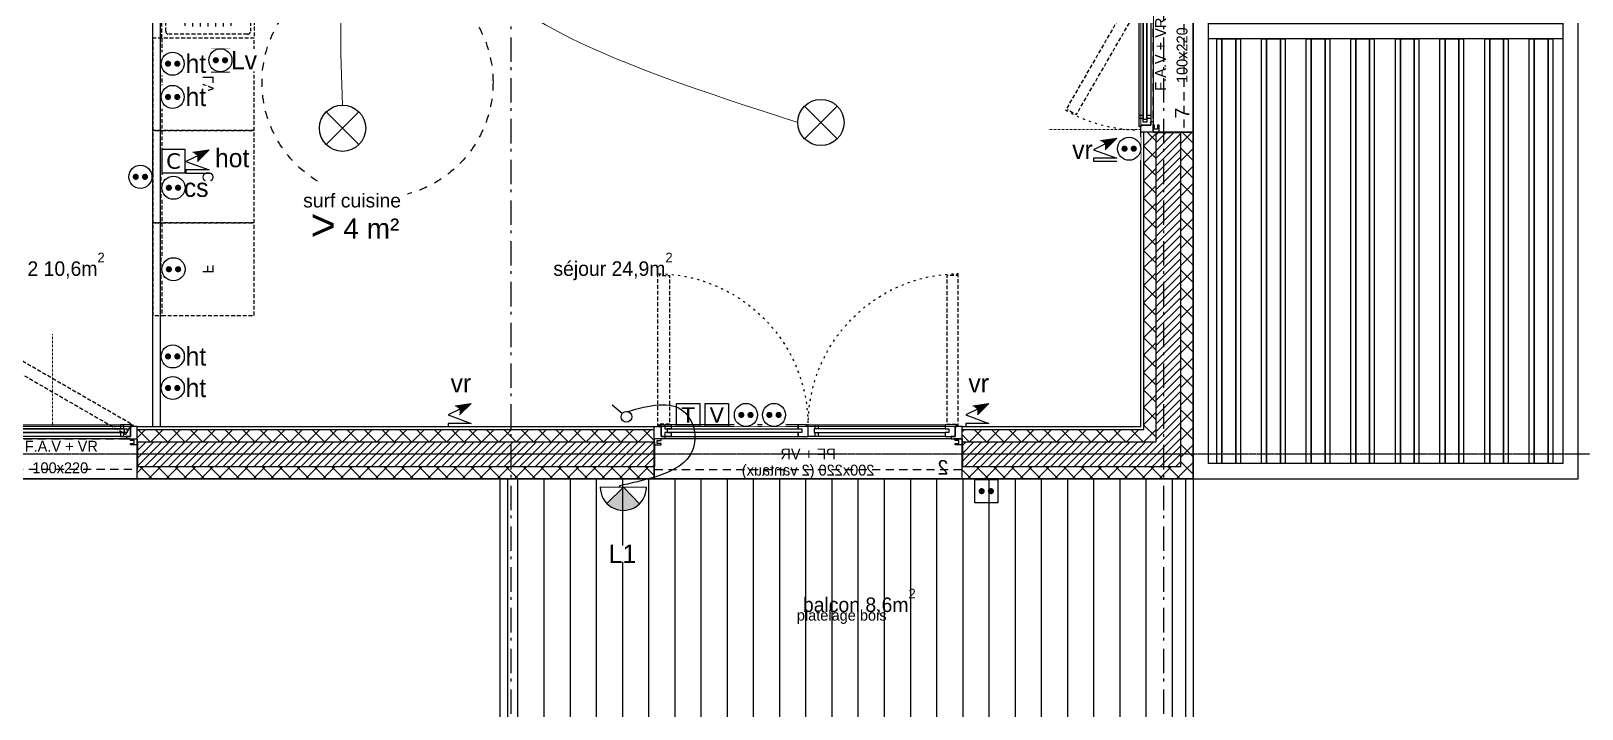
# Model space of a CAD drawing. Header units: centimetres. Extents: x -35664 to 50682, y -23001 to 23705.
# Drawn here: x 10105 to 11112, y 3368 to 3808 of the extents above; entities that cross this region are included whole.
import ezdxf

# ---------------------------------------------------------------- set-up
doc = ezdxf.new("R2010")
doc.units = ezdxf.units.CM
for name, pattern in [('ACAD_ISO03W100', [0.295276, 0.11811, -0.177165]), ('Style de ligne -1', [0.41664, 0.20828, -0.20836]), ('Style de ligne -11', [0.347222, 0.20828, -0.138942]), ('Style de ligne -12', [0.164042, 0.054681, -0.109361]), ('Style de ligne -13', [0.147638, 0.098425, -0.049213]), ('Style de ligne -14', [0.147638, 0.098425, -0.049213]), ('Style de ligne -17', [0.347222, 0.20828, -0.138942]), ('Style de ligne -18', [0.164042, 0.054681, -0.109361]), ('Style de ligne -5', [0.20828, 0.069425, -0.138855]), ('Style de ligne -6', [1.04164, 0.625, -0.20828, 0.06943, -0.13893]), ('VW-01', [0.41656, 0.20828, -0.20828])]:
    doc.linetypes.add(name, pattern=pattern)
for name, color, linetype in [('B aménagement intérieur', 252, 'Continuous'), ('B GÈnÈral_Hatch', 252, 'Continuous'), ('B Général', 252, 'Continuous'), ('C ANNOTATIONS-axes horizontaux', 252, 'Style de ligne -1'), ('C ANNOTATIONS-PMR', 252, 'Style de ligne -5'), ('C ANNOTATIONS-prestations', 252, 'Continuous'), ('C ANNOTATIONS-texte', 252, 'Continuous'), ('D SURFACES-shab', 252, 'Continuous'), ('prlm-EAU-EF', 161, 'Continuous'), ('prlm-VMC', 93, 'Continuous')]:
    doc.layers.add(name, color=color, linetype=linetype)
doc.layers.add('prlm-ELEC-CFA', color=1, linetype='Continuous', lineweight=25)
doc.layers.add('prlm-ELEC-CFO', color=1, linetype='Continuous', lineweight=25)
doc.layers.add('prlm-ZEROPLOT', color=254, linetype='Continuous', plot=False)
doc.layers.get('prlm-VMC').off()
doc.styles.add('Eurostile', font='Eurosti.TTF')
doc.styles.add('Eurostile (bold)', font='Eurostib.TTF')
doc.styles.add('Eurostile (italic)', font='Eurostib.TTF')
doc.styles.add('prlm-elec-cfo', font='comic.ttf', dxfattribs={"height": 12})
doc.styles.add('prlm-sejc', font='arial.ttf', dxfattribs={"height": 20})
doc.styles.get("Standard").update_dxf_attribs({"font": 'isocp.shx', "height": 15})
pattern_1 = [(45, (0, 0), (-5.656854, 5.656854), []), (135, (0, 0), (5.656854, 5.656854), [])]
pattern_2 = [(45, (0, 0), (2.4253472, -2.6458333), [])]
pattern_3 = [(45, (0, 0), (-5.656854, 5.656854), []), (135, (0, 0), (5.656854, 5.656854), [])]

# ---------------------------------------------------------------- blocks, each defined once
blk = doc.blocks.new('B 90.Groupe-8-1')
at = {"layer": 'B Général', "flags": 128}
for points in [[(10859.4, 4336.5), (10869.4, 4336.5), (10869.4, 4895.4), (11099.4, 4895.4), (11099.4, 3527.4), (10869.4, 3527.4), (10869.4, 4098.8), (10859.4, 4098.8), (10859.4, 3517.4), (11109.4, 3517.4), (11109.4, 4905.4), (10859.4, 4905.4)], [(10869.4, 3813.1), (11099.4, 3813.1), (11099.4, 3803.1), (10869.4, 3803.1)], [(10874.9, 3803.1), (10878.1, 3803.1), (10878.1, 3527.4), (10874.9, 3527.4)], [(10878.1, 3803.1), (10887.1, 3803.1), (10887.1, 3527.4), (10878.1, 3527.4)], [(10887.1, 3803.1), (10890.2, 3803.1), (10890.2, 3527.4), (10887.1, 3527.4)], [(10903.8, 3803.1), (10907.1, 3803.1), (10907.1, 3527.4), (10903.8, 3527.4)], [(10907.1, 3803.1), (10916.1, 3803.1), (10916.1, 3527.4), (10907.1, 3527.4)], [(10916.1, 3803.1), (10919.1, 3803.1), (10919.1, 3527.4), (10916.1, 3527.4)], [(10932.8, 3803.1), (10936.1, 3803.1), (10936.1, 3527.4), (10932.8, 3527.4)], [(10936.1, 3803.1), (10945.1, 3803.1), (10945.1, 3527.4), (10936.1, 3527.4)], [(10945.1, 3803.1), (10948.1, 3803.1), (10948.1, 3527.4), (10945.1, 3527.4)], [(10961.8, 3803.1), (10965, 3803.1), (10965, 3527.4), (10961.8, 3527.4)], [(10965, 3803.1), (10974, 3803.1), (10974, 3527.4), (10965, 3527.4)], [(10974, 3803.1), (10977.1, 3803.1), (10977.1, 3527.4), (10974, 3527.4)], [(10990.8, 3803.1), (10994, 3803.1), (10994, 3527.4), (10990.8, 3527.4)], [(10994, 3803.1), (11003, 3803.1), (11003, 3527.4), (10994, 3527.4)], [(11003, 3803.1), (11006.1, 3803.1), (11006.1, 3527.4), (11003, 3527.4)], [(11019.7, 3803.1), (11023, 3803.1), (11023, 3527.4), (11019.7, 3527.4)], [(11023, 3803.1), (11032, 3803.1), (11032, 3527.4), (11023, 3527.4)], [(11032, 3803.1), (11035, 3803.1), (11035, 3527.4), (11032, 3527.4)], [(11048.8, 3803.1), (11052, 3803.1), (11052, 3527.4), (11048.8, 3527.4)], [(11052, 3803.1), (11061, 3803.1), (11061, 3527.4), (11052, 3527.4)], [(11061, 3803.1), (11064, 3803.1), (11064, 3527.4), (11061, 3527.4)], [(11077.7, 3803.1), (11080.9, 3803.1), (11080.9, 3527.4), (11077.7, 3527.4)], [(11080.9, 3803.1), (11089.9, 3803.1), (11089.9, 3527.4), (11080.9, 3527.4)], [(11089.9, 3803.1), (11093, 3803.1), (11093, 3527.4), (11089.9, 3527.4)]]:
    blk.add_lwpolyline(points, close=True, dxfattribs=at)
blk = doc.blocks.new('B 90.Rond 150_PMR')
at = {"layer": 'B Général', "linetype": 'VW-01', "ltscale": 25.4}
blk.add_circle((0, 0), 75, dxfattribs=at)
at = {"layer": 'B Général', "insert": (-61.5, 0), "char_height": 7.06, "attachment_point": 5, "rotation": 90, "line_spacing_factor": 0.894142, "style": 'Eurostile (italic)'}
blk.add_mtext('Ø 150 PMR', dxfattribs=at)
blk = doc.blocks.new('B 90.Evier 120.60 T3 et +')
at = {"layer": 'B Général', "linetype": 'Style de ligne -13', "ltscale": 25.4}
for p, q in [((-57.5, -55.5), (-57.5, -4.5)), ((-55.5, -2.5), (55.5, -2.5)), ((0, -50.5), (0, -9.5)), ((2, -7.5), (51.8, -7.5)), ((19, -10), (19, -10)), ((53.8, -9.5), (53.8, -50.5)), ((57.5, -4.5), (57.5, -55.5)), ((-52.5, -20), (-7.5, -20)), ((-52.1, -15), (-7.9, -15)), ((-52.5, -25), (-7.5, -25)), ((-52.5, -30), (-7.5, -30)), ((-52.5, -35), (-7.5, -35)), ((-52.5, -40), (-7.5, -40)), ((-52.1, -45), (-7.9, -45)), ((9.2, -50), (9.2, -50)), ((25.6, -43.3), (25.6, -43.3)), ((55.5, -57.5), (-55.5, -57.5)), ((51.8, -52.5), (2, -52.5))]:
    blk.add_line(p, q, dxfattribs=at)
at = {"layer": 'B Général', "linetype": 'Style de ligne -13', "ltscale": 25.4, "flags": 128}
blk.add_lwpolyline([(-60, 0), (-60, 6), (60, 6), (60, 0)], dxfattribs=at)
blk.add_lwpolyline([(-60, 0), (60, 0), (60, -60), (-60, -60)], close=True, dxfattribs=at)
for points in [[(25.6, -12), (25.6, -48, -0.414212), (23.6, -50), (4.5, -50, -0.198914), (3.1, -49.4, -0.198914), (2.5, -48), (2.5, -12, -0.414214), (4.5, -10)], [(25.6, -12, 0.414212), (23.6, -10), (4.5, -10)], [(28.1, -12), (28.1, -48, 0.414212), (30.1, -50), (49.3, -50, 0.198914), (50.7, -49.4, 0.198914), (51.3, -48), (51.3, -12, 0.414214), (49.3, -10)], [(28.1, -12, -0.414212), (30.1, -10), (49.3, -10)]]:
    blk.add_lwpolyline(points, format="xyb", dxfattribs=at)
at = {"layer": 'B Général', "linetype": 'Style de ligne -13', "ltscale": 25.4}
for centre, start, end in [((-55.5, -4.5), 90, 180), ((2, -9.5), 90, 180), ((51.8, -9.5), 0, 90), ((55.5, -4.5), 0, 90), ((-55.5, -55.5), 180, 270), ((2, -50.5), 180, 270), ((51.8, -50.5), 270, 0), ((55.5, -55.5), 270, 0)]:
    blk.add_arc(centre, 2, start, end, dxfattribs=at)
for centre in [(18.1, -17), (35.6, -17)]:
    blk.add_ellipse(centre, major_axis=(3.54, 0), ratio=1, dxfattribs=at)
blk = doc.blocks.new('B 90.Lave Vaisselle')
at = {"layer": 'B Général', "linetype": 'Style de ligne -13', "ltscale": 25.4, "flags": 128}
blk.add_lwpolyline([(-30, 30), (-30, 36), (30, 36), (30, 30)], dxfattribs=at)
blk.add_lwpolyline([(-30, 30), (30, 30), (30, -30), (-30, -30)], close=True, dxfattribs=at)
at = {"layer": 'B Général', "insert": (0, 0), "char_height": 7.06, "attachment_point": 5, "line_spacing_factor": 0.894142, "style": 'Eurostile'}
blk.add_mtext('LV', dxfattribs=at)
blk = doc.blocks.new('B 90.Cuisson')
at = {"layer": 'B Général', "linetype": 'Style de ligne -13', "ltscale": 25.4, "flags": 128}
blk.add_lwpolyline([(-30, 30), (-30, 36), (30, 36), (30, 30)], dxfattribs=at)
blk.add_lwpolyline([(-30, 30), (30, 30), (30, -30), (-30, -30)], close=True, dxfattribs=at)
at = {"layer": 'B Général', "insert": (0, 0), "char_height": 7.06, "attachment_point": 5, "line_spacing_factor": 0.894142, "style": 'Eurostile'}
blk.add_mtext('C', dxfattribs=at)
blk = doc.blocks.new('B 90.Frigo')
at = {"layer": 'B Général', "linetype": 'Style de ligne -13', "ltscale": 25.4, "flags": 128}
blk.add_lwpolyline([(-30, 30), (30, 30), (30, -30), (-30, -30)], close=True, dxfattribs=at)
blk.add_lwpolyline([(30, -30), (30, -36), (-30, -36), (-30, -30)], dxfattribs=at)
at = {"layer": 'B Général', "insert": (0, 0), "char_height": 7.06, "attachment_point": 5, "line_spacing_factor": 0.894142, "style": 'Eurostile'}
blk.add_mtext('F', dxfattribs=at)
blk = doc.blocks.new('B 90.T3 BS 107 (2D)')
at = {"layer": 'B Général', "linetype": 'Continuous'}
for p, q in [((-143.3, -328.5), (-143.3, 43.6)), ((-143.3, -328.5), (-143.3, 43.6)), ((-138.3, -328.5), (-138.3, 43.6)), ((-138.3, -328.5), (-138.3, 43.6))]:
    blk.add_line(p, q, dxfattribs=at)
at = {"layer": 'D SURFACES-shab', "lineweight": 18, "flags": 128}
for points in [[(-138.3, 43.6), (-69.2, 43.6), (-69.3, 129.5), (78.3, 129.5), (78.3, 43.6), (498.3, 43.6), (498.3, -328.5), (-138.3, -328.5)], [(-498.3, -60.3), (-267.3, -60.3), (-267.3, 29.5), (-143.3, 29.5), (-143.3, -328.5), (-498.3, -328.5)]]:
    blk.add_lwpolyline(points, close=True, dxfattribs=at)
at = {"layer": 'B Général', "rotation": 90}
blk.add_blockref('B 90.Evier 120.60 T3 et +', (-137.3, -16.4), dxfattribs=at)
at = {"layer": 'B Général', "xscale": -1}
for name, p, rotation in [('B 90.Lave Vaisselle', (-107.3, -106.4), 90), ('B 90.Cuisson', (-107.3, -166.4), 90), ('B 90.Frigo', (-107.3, -226.4), 270)]:
    blk.add_blockref(name, p, dxfattribs=dict(at, rotation=rotation))
at = {"layer": 'C ANNOTATIONS-PMR', "ltscale": 25.4, "rotation": 270}
blk.add_blockref('B 90.Rond 150_PMR', (2.7, -105.2), dxfattribs=at)
blk = doc.blocks.new('B 90.Balcon')
at = {"layer": 'B GÈnÈral_Hatch', "linetype": 'Continuous'}
h = blk.add_hatch(dxfattribs=at)
h.set_pattern_fill('H_BARDAGE V 150', color=256, style=0, pattern_type=2)
h.set_pattern_definition([(90, (0, 0), (17, 0), [])])
h.paths.add_polyline_path([(-220, 110), (220, 110), (220, -85), (-220, -85)])
at = {"layer": 'B Général', "linetype": 'Continuous', "flags": 128}
for points in [[(-225, 110), (225, 110), (225, -90), (-225, -90)], [(-220, 110), (220, 110), (220, -85), (-220, -85)]]:
    blk.add_lwpolyline(points, close=True, dxfattribs=at)
at = {"layer": 'C ANNOTATIONS-prestations', "line_spacing_factor": 0.894142, "style": 'Eurostile'}
for s, insert, char_height, attachment_point in [('balcon 8,6m{\\H0.6667x;\\S2 ^ ;}', (47.2, 38.6), 9.412, 3), ('platelage bois', (-32.3, 25), 7.059, 1), ('garde-corps vitré', (-194.9, -73.1), 7.059, 1)]:
    blk.add_mtext(s, dxfattribs=dict(at, insert=insert, char_height=char_height, attachment_point=attachment_point))
blk = doc.blocks.new('B 90.F 100x220 (all. vitrée fixe) + VR')
at = {"layer": 'B Général', "linetype": 'Continuous', "lineweight": 35}
for p, q in [((-50, 7), (-50, -9)), ((50, 7), (50, -9))]:
    blk.add_line(p, q, dxfattribs=at)
at = {"layer": 'B Général'}
blk.add_line((45, 9), (-45, 9), dxfattribs=at)
at = {"layer": 'B Général', "linetype": 'Style de ligne -14', "ltscale": 25.4, "flags": 128}
blk.add_lwpolyline([(-35.7, 65.8), (-36.2, 65), (-35.3, 64.5), (-38.6, 58.8), (42.6, 11.9), (45.9, 17.6), (46.8, 17.1), (47.2, 17.9)], close=True, dxfattribs=at)
at = {"layer": 'B Général', "flags": 128}
for points in [[(-43, 10.5), (-43, 9), (-50, 9), (-50, 17), (-45.5, 17), (-45.5, 10.5)], [(-43.5, 15.5), (43.5, 15.5), (43.5, 13), (-43.5, 13)], [(-41, 18), (41, 18), (41, 15.5), (-41, 15.5)], [(-41, 13), (41, 13), (41, 10.5), (-41, 10.5)], [(43, 10.5), (43, 9), (50, 9), (50, 17), (45.5, 17), (45.5, 10.5)], [(-50, 9), (-50, 5), (-45.5, 5), (-45.5, 6), (-48, 6), (-48, 8), (-45.5, 8), (-45.5, 9)], [(50, 9), (50, 5), (45.5, 5), (45.5, 6), (48, 6), (48, 8), (45.5, 8), (45.5, 9)]]:
    blk.add_lwpolyline(points, close=True, dxfattribs=at)
at = {"layer": 'B Général', "linetype": 'Continuous', "flags": 128}
for points in [[(-39, 15.5), (-41.5, 15.5), (-41.5, 13), (-39, 13), (-39, 10.5), (-45.5, 10.5), (-45.5, 17), (-46.5, 17), (-46.5, 18), (-39, 18)], [(39, 15.5), (41.5, 15.5), (41.5, 13), (39, 13), (39, 10.5), (45.5, 10.5), (45.5, 17), (46.5, 17), (46.5, 18), (39, 18)]]:
    blk.add_lwpolyline(points, close=True, dxfattribs=at)
at = {"layer": 'B Général', "linetype": 'Style de ligne -17', "ltscale": 25.4, "flags": 128}
blk.add_lwpolyline([(-50, 9), (50, 9), (50, -11), (-50, -11)], close=True, dxfattribs=at)
at = {"layer": 'B Général', "flags": 128}
blk.add_lwpolyline([(-50, -9), (-50, -17), (50, -17), (50, -9)], dxfattribs=at)
at = {"layer": 'B Général'}
blk.add_circle((47, 17.5), 0.5, dxfattribs=at)
at = {"layer": 'B Général', "linetype": 'Style de ligne -18', "ltscale": 25.4}
blk.add_arc((49, 17.5), 97.5, 150.2938, 179.7062, dxfattribs=at)
at = {"layer": 'B Général', "insert": (-23.1, 7.7), "char_height": 7.06, "attachment_point": 1, "line_spacing_factor": 0.894142, "style": 'Eurostile'}
blk.add_mtext('F.A.V + VR', dxfattribs=at)
at = {"layer": 'C ANNOTATIONS-prestations', "insert": (-41.1, -5.2), "char_height": 9.41, "attachment_point": 1, "rotation": 360, "line_spacing_factor": 0.894142, "style": 'Eurostile (bold)'}
blk.add_mtext('7', dxfattribs=at)
at = {"layer": 'C ANNOTATIONS-prestations', "insert": (0, -6.3), "char_height": 7.06, "width": 100, "attachment_point": 2, "rotation": 360, "line_spacing_factor": 0.894142, "style": 'Eurostile'}
blk.add_mtext('100x220', dxfattribs=at)
blk = doc.blocks.new('B 90.PF 200.220 + VR')
at = {"layer": 'B Général', "linetype": 'Continuous'}
for p, q in [((-100, 7), (-100, 17)), ((100, 7), (100, 17))]:
    blk.add_line(p, q, dxfattribs=at)
at = {"layer": 'B Général', "linetype": 'Continuous', "lineweight": 35}
for p, q in [((-100, 7), (-100, -9)), ((100, 7), (100, -9))]:
    blk.add_line(p, q, dxfattribs=at)
at = {"layer": 'B Général'}
blk.add_line((-93, 9), (97, 9), dxfattribs=at)
at = {"layer": 'B Général', "linetype": 'Style de ligne -13', "ltscale": 25.4, "flags": 128}
for points in [[(-97.5, 116.1), (-96.5, 116.1), (-96.5, 115.1), (-90, 115.1), (-90, 18.5), (-96.5, 18.5), (-96.5, 17.5), (-97.5, 17.5)], [(97.5, 116.1), (96.5, 116.1), (96.5, 115.1), (90, 115.1), (90, 18.5), (96.5, 18.5), (96.5, 17.5), (97.5, 17.5)]]:
    blk.add_lwpolyline(points, close=True, dxfattribs=at)
at = {"layer": 'B Général', "flags": 128}
for points in [[(-93, 10.5), (-93, 9), (-100, 9), (-100, 17), (-95.5, 17), (-95.5, 10.5)], [(-4.5, 18), (-89, 18), (-89, 15.5), (-4.5, 15.5)], [(-4.5, 13), (-89, 13), (-89, 10.5), (-4.5, 10.5)], [(6.5, 18), (93, 18), (93, 15.5), (6.5, 15.5)], [(6.5, 13), (93, 13), (93, 10.5), (6.5, 10.5)], [(93, 10.5), (93, 9), (100, 9), (100, 17), (95.5, 17), (95.5, 10.5)], [(-100, 9), (-100, 5), (-95.5, 5), (-95.5, 6), (-98, 6), (-98, 8), (-95.5, 8), (-95.5, 9)], [(100, 9), (100, 5), (95.5, 5), (95.5, 6), (98, 6), (98, 8), (95.5, 8), (95.5, 9)]]:
    blk.add_lwpolyline(points, close=True, dxfattribs=at)
at = {"layer": 'B Général', "linetype": 'Continuous', "flags": 128}
for points in [[(-89, 15.5), (-91.5, 15.5), (-91.5, 13), (-89, 13), (-89, 10.5), (-95.5, 10.5), (-95.5, 17), (-96.5, 17), (-96.5, 18), (-89, 18)], [(-6.5, 15.5), (-4, 15.5), (-4, 13), (-6.5, 13), (-6.5, 10.5), (0, 10.5), (0, 17), (1, 17), (1, 18), (-6.5, 18)], [(6.5, 15.5), (4, 15.5), (4, 13), (6.5, 13), (6.5, 10.5), (0, 10.5), (0, 17), (1, 17), (1, 18), (6.5, 18)], [(89, 15.5), (91.5, 15.5), (91.5, 13), (89, 13), (89, 10.5), (95.5, 10.5), (95.5, 17), (96.5, 17), (96.5, 18), (89, 18)]]:
    blk.add_lwpolyline(points, close=True, dxfattribs=at)
at = {"layer": 'B Général', "linetype": 'Style de ligne -11', "ltscale": 25.4, "flags": 128}
blk.add_lwpolyline([(-100, 9), (100, 9), (100, -11), (-100, -11)], close=True, dxfattribs=at)
at = {"layer": 'B Général', "flags": 128}
blk.add_lwpolyline([(100, -9), (100, -17), (-100, -17), (-100, -9)], dxfattribs=at)
at = {"layer": 'B Général'}
for centre in [(-97, 17.5), (97, 17.5)]:
    blk.add_circle(centre, 0.5, dxfattribs=at)
at = {"layer": 'B Général', "linetype": 'Style de ligne -12', "ltscale": 25.4}
for centre, start, end in [((-98.5, 17.8), 359.5523, 89.0018), ((98.5, 17.8), 90.9982, 180.4485)]:
    blk.add_arc(centre, 98.4, start, end, dxfattribs=at)
at = {"layer": 'B Général', "insert": (0, 2.7), "char_height": 7.06, "attachment_point": 2, "rotation": 360, "line_spacing_factor": 0.894142, "style": 'Eurostile'}
blk.add_mtext('PF + VR', dxfattribs=at)
at = {"layer": 'C ANNOTATIONS-prestations', "rotation": 360, "line_spacing_factor": 0.894142}
for s, insert, char_height, attachment_point, style in [('2', (-91.1, -4.8), 9.41, 1, 'Eurostile (bold)'), ('200x220 (2 vantaux) ', (0, -7.8), 7.059, 2, 'Eurostile')]:
    blk.add_mtext(s, dxfattribs=dict(at, insert=insert, char_height=char_height, attachment_point=attachment_point, style=style))
blk = doc.blocks.new('xi.EA')
at = {"layer": 'prlm-ZEROPLOT', "color": 250, "linetype": 'ACAD_ISO03W100', "lineweight": 0, "ltscale": 0.2}
blk.add_lwpolyline([(0, 0), (0, 60)], dxfattribs=at)
blk = doc.blocks.new('xi.hot')
at = {"layer": 'prlm-ELEC-CFO', "lineweight": 5}
blk.add_hatch(color=0, dxfattribs=at).paths.add_polyline_path([(-3, 6), (-0.1, 3.7), (0, 0), (7.5, 7.5)])
at = {"layer": 'prlm-ELEC-CFO', "color": 0}
for points in [[(1, 4.2), (-7.5, 0), (7.5, -5.5), (-7.5, -5.5), (-7.5, -7.5), (7.5, -7.5)], [(-3, 6), (7.5, 7.5), (0, 0)]]:
    blk.add_lwpolyline(points, dxfattribs=at)
blk = doc.blocks.new('xi.PC-EXT')
at = {"layer": 'prlm-ELEC-CFO', "color": 0, "linetype": 'ByBlock', "lineweight": -2, "flags": 128}
blk.add_lwpolyline([(-7.5, 7.5), (7.5, 7.5), (7.5, -7.5), (-7.5, -7.5)], close=True, dxfattribs=at)
at = {"layer": 'prlm-ELEC-CFO', "color": 0, "linetype": 'ByBlock', "lineweight": 5, "const_width": 2}
for points in [[(-4, 0, 1), (-2, 0, 1)], [(2, 0, 1), (4, 0, 1)]]:
    blk.add_lwpolyline(points, format="xyb", close=True, dxfattribs=at)
blk = doc.blocks.new('xi.VR')
at = {"layer": 'prlm-ELEC-CFO', "lineweight": 5}
blk.add_hatch(color=0, dxfattribs=at).paths.add_polyline_path([(-3, 6), (-0.1, 3.7), (0, 0), (7.5, 7.5)])
at = {"layer": 'prlm-ELEC-CFO', "color": 0}
for points in [[(1, 4.2), (-7.5, 0), (7.5, -5.5), (-7.5, -5.5), (-7.5, -7.5), (7.5, -7.5)], [(-3, 6), (7.5, 7.5), (0, 0)]]:
    blk.add_lwpolyline(points, dxfattribs=at)
blk = doc.blocks.new('xi.PC')
at = {"color": 0, "lineweight": 5}
blk.add_wipeout([(-7.5, -7.5), (7.5, -7.5), (7.5, 7.5), (-7.5, 7.5)], dxfattribs=at).dxf.layer = 'prlm-ELEC-CFO'
at = {"layer": 'prlm-ELEC-CFO', "color": 0, "linetype": 'ByBlock', "lineweight": 5, "const_width": 2}
for points in [[(-4, 0, 1), (-2, 0, 1)], [(2, 0, 1), (4, 0, 1)]]:
    blk.add_lwpolyline(points, format="xyb", close=True, dxfattribs=at)
at = {"layer": 'prlm-ELEC-CFO', "color": 0, "linetype": 'ByBlock', "lineweight": -2}
blk.add_circle((0, 0), 7.5, dxfattribs=at)
blk = doc.blocks.new('xi.TEL')
at = {"layer": 'prlm-ELEC-CFA', "color": 0, "linetype": 'ByBlock', "lineweight": -2, "flags": 128}
blk.add_lwpolyline([(-7.5, 7.5), (7.5, 7.5), (7.5, -7.5), (-7.5, -7.5)], close=True, dxfattribs=at)
at = {"layer": 'prlm-ELEC-CFA', "color": 0, "linetype": 'ByBlock', "insert": (0, 0), "char_height": 10, "width": 11.36, "attachment_point": 5}
blk.add_mtext('{\\fVerdana|b0|i0|c0|p34;T}', dxfattribs=at)
blk = doc.blocks.new('xi.TV')
at = {"layer": 'prlm-ELEC-CFA', "color": 0, "linetype": 'ByBlock', "lineweight": -2, "flags": 128}
blk.add_lwpolyline([(-7.5, 7.5), (7.5, 7.5), (7.5, -7.5), (-7.5, -7.5)], close=True, dxfattribs=at)
at = {"layer": 'prlm-ELEC-CFA', "color": 0, "linetype": 'ByBlock', "insert": (0, 0), "char_height": 10, "width": 11.36, "attachment_point": 5}
blk.add_mtext('{\\fVerdana|b0|i0|c0|p34;V}', dxfattribs=at)
blk = doc.blocks.new('xi.PCHT')
at = {"color": 0, "lineweight": 5}
blk.add_wipeout([(-7.5, -7.5), (7.5, -7.5), (7.5, 7.5), (-7.5, 7.5)], dxfattribs=at).dxf.layer = 'prlm-ELEC-CFO'
at = {"layer": 'prlm-ELEC-CFO', "color": 0, "linetype": 'ByBlock', "lineweight": 5, "const_width": 2}
for points in [[(-4, 0, 1), (-2, 0, 1)], [(2, 0, 1), (4, 0, 1)]]:
    blk.add_lwpolyline(points, format="xyb", close=True, dxfattribs=at)
at = {"layer": 'prlm-ELEC-CFO', "color": 0, "linetype": 'ByBlock', "lineweight": -2}
blk.add_circle((0, 0), 7.5, dxfattribs=at)
blk = doc.blocks.new('xi.PCS')
at = {"color": 0, "lineweight": 5}
blk.add_wipeout([(-7.5, -7.5), (7.5, -7.5), (7.5, 7.5), (-7.5, 7.5)], dxfattribs=at).dxf.layer = 'prlm-ELEC-CFO'
at = {"layer": 'prlm-ELEC-CFO', "color": 0, "linetype": 'ByBlock', "lineweight": 5, "const_width": 2}
for points in [[(-4, 0, 1), (-2, 0, 1)], [(2, 0, 1), (4, 0, 1)]]:
    blk.add_lwpolyline(points, format="xyb", close=True, dxfattribs=at)
at = {"layer": 'prlm-ELEC-CFO', "color": 0, "linetype": 'ByBlock', "lineweight": -2}
blk.add_circle((0, 0), 7.5, dxfattribs=at)
blk = doc.blocks.new('xi.SF32')
at = {"layer": 'prlm-ELEC-CFO', "color": 0, "flags": 128}
blk.add_lwpolyline([(-7.5, -7.5), (7.5, -7.5), (7.5, 7.5), (-7.5, 7.5)], close=True, dxfattribs=at)
at = {"layer": 'prlm-ELEC-CFO', "color": 0, "linetype": 'ByBlock', "insert": (0, 0), "char_height": 10, "width": 11.36, "attachment_point": 5}
blk.add_mtext('{\\fVerdana|b0|i0|c0|p34;C}', dxfattribs=at)
blk = doc.blocks.new('xi.LVrob')
at = {"layer": 'prlm-EAU-EF', "color": 0}
blk.add_lwpolyline([(-6, 7.5), (6, 7.5), (-6, -7.5), (6, -7.5)], close=True, dxfattribs=at)
blk = doc.blocks.new('xi.LV')
at = {"color": 0, "lineweight": 5}
blk.add_wipeout([(-7.5, -7.5), (7.5, -7.5), (7.5, 7.5), (-7.5, 7.5)], dxfattribs=at).dxf.layer = 'prlm-ELEC-CFO'
at = {"layer": 'prlm-ELEC-CFO', "color": 0, "linetype": 'ByBlock', "lineweight": 5, "const_width": 2}
for points in [[(-4, 0, 1), (-2, 0, 1)], [(2, 0, 1), (4, 0, 1)]]:
    blk.add_lwpolyline(points, format="xyb", close=True, dxfattribs=at)
at = {"layer": 'prlm-ELEC-CFO', "color": 0, "linetype": 'ByBlock', "lineweight": -2}
blk.add_circle((0, 0), 7.5, dxfattribs=at)
blk = doc.blocks.new('xi.PTCE')
at = {"layer": 'prlm-ELEC-CFO', "color": 0}
for points in [[(-10.6, 10.6), (10.6, -10.6)], [(10.6, 10.6), (-10.6, -10.6)]]:
    blk.add_lwpolyline(points, dxfattribs=at)
at = {"layer": 'prlm-ELEC-CFO', "color": 0, "linetype": 'ByBlock'}
blk.add_circle((0, 0), 15, dxfattribs=at)
blk = doc.blocks.new('xi.4m²')
at = {"color": 0}
blk.add_wipeout([(-34.5, 20.5), (34.5, 20.5), (34.5, -20.5), (-34.5, -20.5)], dxfattribs=at).dxf.layer = 'prlm-ELEC-CFO'
at = {"layer": 'prlm-ELEC-CFO', "color": 0, "attachment_point": 6, "line_spacing_factor": 0.8, "style": 'prlm-sejc'}
for s, insert, char_height in [('surf cuisine', (30.4, 8.9), 9), ('4 m²', (29.3, -9.2), 13)]:
    blk.add_mtext(s, dxfattribs=dict(at, insert=insert, char_height=char_height))
at = {"layer": 'prlm-ELEC-CFO', "color": 0, "style": 'prlm-sejc', "flags": 8}
blk.add_attdef('?', (-28.3, -16.8), '', height=20, dxfattribs=at)
blk = doc.blocks.new('xi.lum1')
at = {"layer": 'prlm-ELEC-CFO', "linetype": 'ByBlock', "lineweight": 5}
blk.add_hatch(color=0, dxfattribs=at).paths.add_polyline_path([(10.6, 10.6, 0.414214), (-10.6, 10.6), (0, 0)])
at = {"layer": 'prlm-ELEC-CFO', "color": 0, "linetype": 'ByBlock', "lineweight": -2, "flags": 128}
blk.add_lwpolyline([(15, 0, 1), (-15, 0)], format="xyb", close=True, dxfattribs=at)
at = {"layer": 'prlm-ELEC-CFO', "color": 0}
blk.add_lwpolyline([(-10.6, 10.6), (0, 0), (10.6, 10.6)], dxfattribs=at)
blk = doc.blocks.new('xi.SA')
at = {"layer": 'prlm-ELEC-CFO', "color": 0}
blk.add_lwpolyline([(0.2, -1.3), (5.5, 5.3)], dxfattribs=at)
blk.add_circle((-2, -4), 3.5, dxfattribs=at)

msp = doc.modelspace()

# ---------------------------------------------------------------- hatches: boundary and pattern name
at = {"layer": 'B GÈnÈral_Hatch', "linetype": 'Continuous'}
h = msp.add_hatch(dxfattribs=at)
h.set_pattern_fill('02_ISOLANT', color=256, angle=90, style=0, pattern_type=2)
h.set_pattern_definition([(135, (0, 0), (-5.656854, -5.656854), []), (225, (0, 0), (-5.656854, 5.656854), [])])
h.paths.add_polyline_path([(10827.388, 3549.389), (10835.388, 3541.389), (10835.388, 3742.434), (10827.388, 3742.434)])
h = msp.add_hatch(dxfattribs=at)
h.set_pattern_fill('50_BETON', color=256, style=0, pattern_type=2)
h.set_pattern_definition(pattern_2)
h.paths.add_polyline_path([(10835.388, 3541.389), (10851.388, 3525.389), (10851.388, 3742.434), (10835.388, 3742.434)])
h = msp.add_hatch(dxfattribs=at)
h.set_pattern_fill('02_ISOLANT', color=256, angle=90, style=0, pattern_type=2)
h.set_pattern_definition([(135, (0, 0), (-5.656854, -5.656854), []), (225, (0, 0), (-5.656854, 5.656854), [])])
h.paths.add_polyline_path([(10851.388, 3525.389), (10859.388, 3517.389), (10859.388, 3742.434), (10851.388, 3742.434)])
h = msp.add_hatch(dxfattribs=at)
h.set_pattern_fill('02_ISOLANT', color=256, style=0, pattern_type=2)
h.set_pattern_definition(pattern_3)
h.paths.add_polyline_path([(10173.796, 3549.389), (10173.796, 3541.389), (10509.388, 3541.389), (10509.388, 3549.389)])
h = msp.add_hatch(dxfattribs=at)
h.set_pattern_fill('02_ISOLANT', color=256, style=0, pattern_type=2)
h.set_pattern_definition(pattern_1)
h.paths.add_polyline_path([(10709.388, 3549.389), (10709.388, 3541.389), (10835.388, 3541.389), (10827.388, 3549.389)])
h = msp.add_hatch(dxfattribs=at)
h.set_pattern_fill('50_BETON', color=256, style=0, pattern_type=2)
h.set_pattern_definition(pattern_2)
h.paths.add_polyline_path([(10173.796, 3541.389), (10173.796, 3525.389), (10509.388, 3525.389), (10509.388, 3541.389)])
h = msp.add_hatch(dxfattribs=at)
h.set_pattern_fill('50_BETON', color=256, style=0, pattern_type=2)
h.set_pattern_definition(pattern_2)
h.paths.add_polyline_path([(10709.388, 3541.389), (10709.388, 3525.389), (10851.388, 3525.389), (10835.388, 3541.389)])
h = msp.add_hatch(dxfattribs=at)
h.set_pattern_fill('02_ISOLANT', color=256, style=0, pattern_type=2)
h.set_pattern_definition(pattern_3)
h.paths.add_polyline_path([(10173.796, 3525.389), (10173.796, 3517.389), (10509.388, 3517.389), (10509.388, 3525.389)])
h = msp.add_hatch(dxfattribs=at)
h.set_pattern_fill('02_ISOLANT', color=256, style=0, pattern_type=2)
h.set_pattern_definition(pattern_1)
h.paths.add_polyline_path([(10709.388, 3525.389), (10709.388, 3517.389), (10859.388, 3517.389), (10851.388, 3525.389)])

# ---------------------------------------------------------------- linework, layer by layer
at = {"layer": 'B Général', "linetype": 'Style de ligne -6', "ltscale": 25.4}
for p, q in [((10416.484, 3285.389), (10416.484, 5820.389)), ((10416.484, 3285.389), (10416.484, 5820.389)), ((10840.388, 3285.389), (10840.388, 5820.389)), ((10840.388, 3285.389), (10840.388, 5820.389))]:
    msp.add_line(p, q, dxfattribs=at)
at = {"layer": 'B Général', "linetype": 'Continuous'}
for p, q in [((10825.388, 3551.389), (10825.388, 3742.434)), ((10859.388, 3742.434), (10825.388, 3742.434)), ((10825.388, 3551.389), (10825.388, 3742.434)), ((10827.388, 3549.389), (10827.388, 3742.434)), ((10827.388, 3549.389), (10827.388, 3742.434)), ((10835.388, 3541.389), (10835.388, 3742.434)), ((10851.388, 3525.389), (10851.388, 3742.434)), ((10859.388, 3517.389), (10859.388, 3742.434)), ((10859.388, 3517.389), (10859.388, 3742.434)), ((10173.796, 3551.389), (10509.388, 3551.389)), ((10173.796, 3551.389), (10509.388, 3551.389)), ((10173.796, 3517.389), (10173.796, 3551.389)), ((10173.796, 3549.389), (10509.388, 3549.389)), ((10173.796, 3549.389), (10509.388, 3549.389)), ((10509.388, 3517.389), (10509.388, 3551.389)), ((10709.388, 3551.389), (10825.388, 3551.389)), ((10709.388, 3551.389), (10825.388, 3551.389)), ((10709.388, 3517.389), (10709.388, 3551.389)), ((10709.388, 3549.389), (10827.388, 3549.389)), ((10709.388, 3549.389), (10827.388, 3549.389)), ((10173.796, 3541.389), (10509.388, 3541.389)), ((10709.388, 3541.389), (10835.388, 3541.389)), ((10173.796, 3525.389), (10509.388, 3525.389)), ((10709.388, 3525.389), (10851.388, 3525.389)), ((10173.796, 3517.389), (10509.388, 3517.389)), ((10173.796, 3517.389), (10509.388, 3517.389)), ((10709.388, 3517.389), (10859.388, 3517.389)), ((10709.388, 3517.389), (10859.388, 3517.389))]:
    msp.add_line(p, q, dxfattribs=at)
at = {"layer": 'B Général', "linetype": 'Continuous', "lineweight": 18}
for p, q in [((10835.388, 3541.389), (10835.388, 3742.434)), ((10851.388, 3525.389), (10851.388, 3742.434)), ((10173.796, 3541.389), (10509.388, 3541.389)), ((10709.388, 3541.389), (10835.388, 3541.389)), ((10173.796, 3525.389), (10509.388, 3525.389)), ((10709.388, 3525.389), (10851.388, 3525.389))]:
    msp.add_line(p, q, dxfattribs=at)
at = {"layer": 'C ANNOTATIONS-axes horizontaux'}
msp.add_line((12370.813, 3533.389), (2960.813, 3533.389), dxfattribs=at)
msp.add_line((12370.813, 3533.389), (2960.813, 3533.389), dxfattribs=at)
at = {"layer": 'prlm-ELEC-CFO', "lineweight": 13}
for points in [[(10391.895, 3978.582), (10369.566, 3908.221), (10602.727, 3748.753)], [(10391.895, 3960.444), (10355.408, 3960.444), (10310.366, 3872.479), (10307.117, 3760.011)]]:
    msp.add_spline(points, degree=3, dxfattribs=at)
at = {"layer": 'prlm-ELEC-CFO'}
msp.add_spline([(10492.049, 3561.135), (10528.7, 3561.135), (10528.7, 3527.966), (10489.45, 3511.936), (10489.947, 3511.905)], degree=3, dxfattribs=at)
at = {"layer": 'prlm-ZEROPLOT'}
msp.add_lwpolyline([(8418.485, 4917.388), (10859.388, 4917.388), (10859.389, 3517.39), (9818.485, 3517.39), (9818.485, 2192.491), (8418.485, 2192.491)], close=True, dxfattribs=at)

# ---------------------------------------------------------------- block references
at = {"layer": 'B aménagement intérieur'}
msp.add_blockref('B 90.T3 BS 107 (2D)', (10327.092, 3879.899), dxfattribs=at)
at = {"layer": 'B Général', "rotation": 90}
msp.add_blockref('B 90.F 100x220 (all. vitrée fixe) + VR', (10842.388, 3792.434), dxfattribs=at)
at = {"layer": 'B Général', "xscale": -1}
msp.add_blockref('B 90.PF 200.220 + VR', (10609.388, 3534.389), dxfattribs=at)
at = {"layer": 'B Général'}
for name, p in [('B 90.F 100x220 (all. vitrée fixe) + VR', (10123.796, 3534.389)), ('B 90.Balcon', (10634.388, 3407.39))]:
    msp.add_blockref(name, p, dxfattribs=at)
at = {"layer": 'C ANNOTATIONS-prestations'}
msp.add_blockref('B 90.Groupe-8-1', (0, 0), dxfattribs=at)
at = {"layer": 'prlm-ELEC-CFA'}
for name, p in [('xi.TEL', (10531.515, 3558.889)), ('xi.TV', (10550.145, 3558.889))]:
    msp.add_blockref(name, p, dxfattribs=at)
at = {"layer": 'prlm-ELEC-CFO'}
for name, p in [('xi.PTCE', (10307.117, 3745.011)), ('xi.PTCE', (10617.727, 3748.753)), ('xi.VR', (10383.137, 3558.889)), ('xi.VR', (10719.35, 3558.889)), ('xi.PC-EXT', (10725.096, 3509.389))]:
    msp.add_blockref(name, p, dxfattribs=at)
for name, p, rotation in [('xi.SA', (10487.45, 3559.687), 89.9996616788565), ('xi.lum1', (10489.45, 3511.936), 179.4203211865211)]:
    msp.add_blockref(name, p, dxfattribs=dict(at, rotation=rotation))
at = {"layer": 'prlm-VMC'}
for p, rotation in [((10825.388, 3744.27), 90), ((10118.663, 3551.389), 359.9999998419583)]:
    msp.add_blockref('xi.EA', p, dxfattribs=dict(at, rotation=rotation))

# ---------------------------------------------------------------- texts
at = {"layer": 'C ANNOTATIONS-texte', "char_height": 9.412, "attachment_point": 1, "line_spacing_factor": 0.894142, "style": 'Eurostile'}
for s, insert, width in [('chambre 2 10,6m{\\H0.6667x;\\S2^ ;}', (10050, 3664.234), 133.79623), ('séjour 24,9m{\\H0.6667x;\\S2^ ;}', (10444, 3664.234), 116)]:
    msp.add_mtext(s, dxfattribs=dict(at, insert=insert, width=width))

# ---------------------------------------------------------------- next in the draw order: block references
at = {"layer": 'prlm-ELEC-CFO'}
for p in [(10175.796, 3713.476), (10197.296, 3653.475), (10569.011, 3558.889)]:
    msp.add_blockref('xi.PC', p, dxfattribs=at)
msp.add_blockref('xi.4m²', (10314.668, 3689.127), dxfattribs=at).add_auto_attribs({'?': '>'})

# ---------------------------------------------------------------- next in the draw order: texts
at = {"layer": 'prlm-ELEC-CFO', "lineweight": 20, "char_height": 12, "line_spacing_factor": 0.8, "style": 'prlm-elec-cfo', "bg_fill": 3, "bg_fill_color": 256, "bg_fill_transparency": 0}
for s, insert, attachment_point, box_fill_scale in [('ht', (10211.838, 3786.896), 5, 1.1), ('ht', (10211.835, 3765.307), 5, 1.1), ('vr', (10787.611, 3731.091), 5, 1.1), ('hot', (10235.4, 3731.694), 2, 0.95), ('ht', (10211.867, 3596.863), 5, 1.1), ('vr', (10383.963, 3579.473), 5, 1.1), ('vr', (10720.176, 3579.473), 5, 1.1), ('ht', (10211.864, 3576.363), 5, 1.1), ('L1', (10488.887, 3474.714), 2, 0.95)]:
    msp.add_mtext(s, dxfattribs=dict(at, insert=insert, attachment_point=attachment_point, box_fill_scale=box_fill_scale))

# ---------------------------------------------------------------- next in the draw order: block references
at = {"layer": 'prlm-EAU-EF'}
msp.add_blockref('xi.LVrob', (10227.789, 3789.15), dxfattribs=at)
at = {"layer": 'prlm-ELEC-CFO'}
for name, p in [('xi.PCHT', (10196.762, 3786.899)), ('xi.PCHT', (10196.759, 3765.309)), ('xi.VR', (10802.329, 3731.091)), ('xi.hot', (10212.903, 3723.421)), ('xi.PCHT', (10196.791, 3596.866)), ('xi.PCHT', (10196.788, 3576.365)), ('xi.PC', (10587.261, 3558.889))]:
    msp.add_blockref(name, p, dxfattribs=at)

# ---------------------------------------------------------------- next in the draw order: block references
msp.add_blockref('xi.PC', (10817.888, 3731.711), dxfattribs=at)

# ---------------------------------------------------------------- next in the draw order: texts
at = {"layer": 'prlm-EAU-EF', "lineweight": 20, "insert": (10243.072, 3789.148), "char_height": 12, "attachment_point": 5, "line_spacing_factor": 0.8, "style": 'prlm-elec-cfo', "bg_fill": 3, "box_fill_scale": 1.1, "bg_fill_color": 256, "bg_fill_transparency": 0}
msp.add_mtext('Lv', dxfattribs=at)
at = {"layer": 'prlm-ELEC-CFO', "lineweight": 20, "insert": (10212.041, 3706.366), "char_height": 12, "attachment_point": 5, "line_spacing_factor": 0.8, "style": 'prlm-elec-cfo', "bg_fill": 3, "box_fill_scale": 1.1, "bg_fill_color": 256, "bg_fill_transparency": 0}
msp.add_mtext('cs', dxfattribs=at)

# ---------------------------------------------------------------- next in the draw order: block references
at = {"layer": 'prlm-ELEC-CFO'}
msp.add_blockref('xi.PCS', (10197.296, 3706.368), dxfattribs=at)

# ---------------------------------------------------------------- next in the draw order: texts
at = {"layer": 'prlm-ELEC-CFO', "lineweight": 20, "insert": (10243.072, 3789.148), "char_height": 12, "attachment_point": 5, "line_spacing_factor": 0.8, "style": 'prlm-elec-cfo', "bg_fill": 3, "box_fill_scale": 1.1, "bg_fill_color": 256, "bg_fill_transparency": 0}
msp.add_mtext('Lv', dxfattribs=at)

# ---------------------------------------------------------------- next in the draw order: block references
at = {"layer": 'prlm-ELEC-CFO'}
for name, p in [('xi.LV', (10227.789, 3789.15)), ('xi.SF32', (10197.299, 3723.633))]:
    msp.add_blockref(name, p, dxfattribs=at)

doc.saveas('drawing.dxf')
